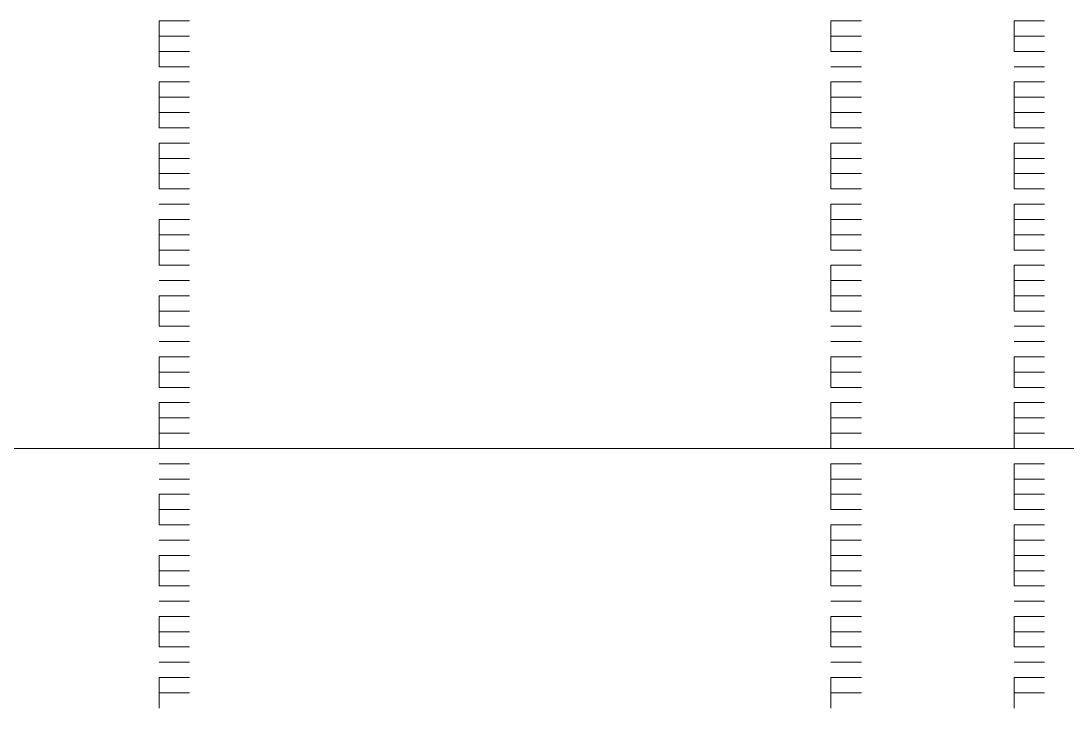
# Model space of a CAD drawing. Header units: inches. Extents: x 0.2 to 10.8, y 0.5 to 8.
# Drawn here: x 8.6432 to 8.7575, y 4.9233 to 4.9983 of the extents above; entities that cross this region are included whole.
import ezdxf

# ---------------------------------------------------------------- set-up
doc = ezdxf.new("R2010")
doc.units = ezdxf.units.IN
doc.header["$MEASUREMENT"] = 0
doc.layers.add('PDF_Geometry', color=7, linetype='Continuous')

msp = doc.modelspace()

# ---------------------------------------------------------------- linework, layer by layer
at = {"layer": 'PDF_Geometry', "lineweight": 9}
for points in [[(8.65833, 4.99833), (8.66, 4.99833)], [(8.65833, 4.99833), (8.65833, 4.99667)], [(8.65833, 4.99833), (8.66, 4.99833)], [(8.66, 4.99833), (8.66167, 4.99833)], [(8.66, 4.99833), (8.66167, 4.99833)], [(8.73167, 4.99833), (8.73333, 4.99833)], [(8.73167, 4.99833), (8.73167, 4.99667)], [(8.73167, 4.99833), (8.73333, 4.99833)], [(8.73333, 4.99833), (8.735, 4.99833)], [(8.73333, 4.99833), (8.735, 4.99833)], [(8.75167, 4.99833), (8.75333, 4.99833)], [(8.75167, 4.99833), (8.75167, 4.99667)], [(8.75167, 4.99833), (8.75333, 4.99833)], [(8.75333, 4.99833), (8.755, 4.99833)], [(8.75333, 4.99833), (8.755, 4.99833)], [(8.65833, 4.99667), (8.66, 4.99667)], [(8.65833, 4.99667), (8.65833, 4.995)], [(8.65833, 4.99667), (8.66, 4.99667)], [(8.66, 4.99667), (8.66167, 4.99667)], [(8.66, 4.99667), (8.66167, 4.99667)], [(8.73167, 4.99667), (8.73333, 4.99667)], [(8.73167, 4.99667), (8.73167, 4.995)], [(8.73167, 4.99667), (8.73333, 4.99667)], [(8.73333, 4.99667), (8.735, 4.99667)], [(8.73333, 4.99667), (8.735, 4.99667)], [(8.75167, 4.99667), (8.75333, 4.99667)], [(8.75167, 4.99667), (8.75167, 4.995)], [(8.75167, 4.99667), (8.75333, 4.99667)], [(8.75333, 4.99667), (8.755, 4.99667)], [(8.75333, 4.99667), (8.755, 4.99667)], [(8.65833, 4.995), (8.66, 4.995)], [(8.65833, 4.995), (8.65833, 4.99333)], [(8.65833, 4.995), (8.66, 4.995)], [(8.66, 4.995), (8.66167, 4.995)], [(8.66, 4.995), (8.66167, 4.995)], [(8.73167, 4.995), (8.73333, 4.995)], [(8.73167, 4.995), (8.73333, 4.995)], [(8.73167, 4.995), (8.73333, 4.995)], [(8.73333, 4.995), (8.735, 4.995)], [(8.73333, 4.995), (8.735, 4.995)], [(8.73333, 4.995), (8.735, 4.995)], [(8.75167, 4.995), (8.75333, 4.995)], [(8.75167, 4.995), (8.75333, 4.995)], [(8.75167, 4.995), (8.75333, 4.995)], [(8.75333, 4.995), (8.755, 4.995)], [(8.75333, 4.995), (8.755, 4.995)], [(8.75333, 4.995), (8.755, 4.995)], [(8.65833, 4.99333), (8.66, 4.99333)], [(8.65833, 4.99333), (8.66, 4.99333)], [(8.66, 4.99333), (8.66167, 4.99333)], [(8.66, 4.99333), (8.66167, 4.99333)], [(8.73167, 4.99333), (8.73333, 4.99333)], [(8.73167, 4.99333), (8.73333, 4.99333)], [(8.73167, 4.99333), (8.73333, 4.99333)], [(8.73333, 4.99333), (8.735, 4.99333)], [(8.73333, 4.99333), (8.735, 4.99333)], [(8.73333, 4.99333), (8.735, 4.99333)], [(8.75167, 4.99333), (8.75333, 4.99333)], [(8.75167, 4.99333), (8.75333, 4.99333)], [(8.75167, 4.99333), (8.75333, 4.99333)], [(8.75333, 4.99333), (8.755, 4.99333)], [(8.75333, 4.99333), (8.755, 4.99333)], [(8.75333, 4.99333), (8.755, 4.99333)], [(8.65833, 4.99167), (8.66, 4.99167)], [(8.65833, 4.99167), (8.65833, 4.99)], [(8.65833, 4.99167), (8.66, 4.99167)], [(8.66, 4.99167), (8.66167, 4.99167)], [(8.66, 4.99167), (8.66167, 4.99167)], [(8.73167, 4.99167), (8.73333, 4.99167)], [(8.73167, 4.99167), (8.73167, 4.99)], [(8.73167, 4.99167), (8.73333, 4.99167)], [(8.73333, 4.99167), (8.735, 4.99167)], [(8.73333, 4.99167), (8.735, 4.99167)], [(8.75167, 4.99167), (8.75333, 4.99167)], [(8.75167, 4.99167), (8.75167, 4.99)], [(8.75167, 4.99167), (8.75333, 4.99167)], [(8.75333, 4.99167), (8.755, 4.99167)], [(8.75333, 4.99167), (8.755, 4.99167)], [(8.65833, 4.99), (8.66, 4.99)], [(8.65833, 4.99), (8.65833, 4.98833)], [(8.65833, 4.99), (8.66, 4.99)], [(8.66, 4.99), (8.66167, 4.99)], [(8.66, 4.99), (8.66167, 4.99)], [(8.73167, 4.99), (8.73333, 4.99)], [(8.73167, 4.99), (8.73167, 4.98833)], [(8.73167, 4.99), (8.73333, 4.99)], [(8.73333, 4.99), (8.735, 4.99)], [(8.73333, 4.99), (8.735, 4.99)], [(8.75167, 4.99), (8.75333, 4.99)], [(8.75167, 4.99), (8.75167, 4.98833)], [(8.75167, 4.99), (8.75333, 4.99)], [(8.75333, 4.99), (8.755, 4.99)], [(8.75333, 4.99), (8.755, 4.99)], [(8.65833, 4.98833), (8.66, 4.98833)], [(8.65833, 4.98833), (8.65833, 4.98667)], [(8.65833, 4.98833), (8.66, 4.98833)], [(8.66, 4.98833), (8.66167, 4.98833)], [(8.66, 4.98833), (8.66167, 4.98833)], [(8.73167, 4.98833), (8.73333, 4.98833)], [(8.73167, 4.98833), (8.73167, 4.98667)], [(8.73167, 4.98833), (8.73333, 4.98833)], [(8.73333, 4.98833), (8.735, 4.98833)], [(8.73333, 4.98833), (8.735, 4.98833)], [(8.75167, 4.98833), (8.75333, 4.98833)], [(8.75167, 4.98833), (8.75167, 4.98667)], [(8.75167, 4.98833), (8.75333, 4.98833)], [(8.75333, 4.98833), (8.755, 4.98833)], [(8.75333, 4.98833), (8.755, 4.98833)], [(8.65833, 4.98667), (8.66, 4.98667)], [(8.65833, 4.98667), (8.66, 4.98667)], [(8.66, 4.98667), (8.66167, 4.98667)], [(8.66, 4.98667), (8.66167, 4.98667)], [(8.73167, 4.98667), (8.73333, 4.98667)], [(8.73167, 4.98667), (8.73333, 4.98667)], [(8.73333, 4.98667), (8.735, 4.98667)], [(8.73333, 4.98667), (8.735, 4.98667)], [(8.75167, 4.98667), (8.75333, 4.98667)], [(8.75167, 4.98667), (8.75333, 4.98667)], [(8.75333, 4.98667), (8.755, 4.98667)], [(8.75333, 4.98667), (8.755, 4.98667)], [(8.65833, 4.985), (8.66, 4.985)], [(8.65833, 4.985), (8.65833, 4.98333)], [(8.65833, 4.985), (8.66, 4.985)], [(8.66, 4.985), (8.66167, 4.985)], [(8.66, 4.985), (8.66167, 4.985)], [(8.73167, 4.985), (8.73333, 4.985)], [(8.73167, 4.985), (8.73167, 4.98333)], [(8.73167, 4.985), (8.73333, 4.985)], [(8.73333, 4.985), (8.735, 4.985)], [(8.73333, 4.985), (8.735, 4.985)], [(8.75167, 4.985), (8.75333, 4.985)], [(8.75167, 4.985), (8.75167, 4.98333)], [(8.75167, 4.985), (8.75333, 4.985)], [(8.75333, 4.985), (8.755, 4.985)], [(8.75333, 4.985), (8.755, 4.985)], [(8.65833, 4.98333), (8.66, 4.98333)], [(8.65833, 4.98333), (8.65833, 4.98167)], [(8.65833, 4.98333), (8.66, 4.98333)], [(8.66, 4.98333), (8.66167, 4.98333)], [(8.66, 4.98333), (8.66167, 4.98333)], [(8.73167, 4.98333), (8.73333, 4.98333)], [(8.73167, 4.98333), (8.73167, 4.98167)], [(8.73167, 4.98333), (8.73333, 4.98333)], [(8.73333, 4.98333), (8.735, 4.98333)], [(8.73333, 4.98333), (8.735, 4.98333)], [(8.75167, 4.98333), (8.75333, 4.98333)], [(8.75167, 4.98333), (8.75167, 4.98167)], [(8.75167, 4.98333), (8.75333, 4.98333)], [(8.75333, 4.98333), (8.755, 4.98333)], [(8.75333, 4.98333), (8.755, 4.98333)], [(8.65833, 4.98167), (8.66, 4.98167)], [(8.65833, 4.98167), (8.65833, 4.98)], [(8.65833, 4.98167), (8.66, 4.98167)], [(8.66, 4.98167), (8.66167, 4.98167)], [(8.66, 4.98167), (8.66167, 4.98167)], [(8.73167, 4.98167), (8.73333, 4.98167)], [(8.73167, 4.98167), (8.73167, 4.98)], [(8.73167, 4.98167), (8.73333, 4.98167)], [(8.73333, 4.98167), (8.735, 4.98167)], [(8.73333, 4.98167), (8.735, 4.98167)], [(8.75167, 4.98167), (8.75333, 4.98167)], [(8.75167, 4.98167), (8.75167, 4.98)], [(8.75167, 4.98167), (8.75333, 4.98167)], [(8.75333, 4.98167), (8.755, 4.98167)], [(8.75333, 4.98167), (8.755, 4.98167)], [(8.65833, 4.98), (8.66, 4.98)], [(8.65833, 4.98), (8.66, 4.98)], [(8.65833, 4.98), (8.66, 4.98)], [(8.66, 4.98), (8.66167, 4.98)], [(8.66, 4.98), (8.66167, 4.98)], [(8.66, 4.98), (8.66167, 4.98)], [(8.73167, 4.98), (8.73333, 4.98)], [(8.73167, 4.98), (8.73333, 4.98)], [(8.73333, 4.98), (8.735, 4.98)], [(8.73333, 4.98), (8.735, 4.98)], [(8.75167, 4.98), (8.75333, 4.98)], [(8.75167, 4.98), (8.75333, 4.98)], [(8.75333, 4.98), (8.755, 4.98)], [(8.75333, 4.98), (8.755, 4.98)], [(8.65833, 4.97833), (8.66, 4.97833)], [(8.65833, 4.97833), (8.66, 4.97833)], [(8.65833, 4.97833), (8.66, 4.97833)], [(8.66, 4.97833), (8.66167, 4.97833)], [(8.66, 4.97833), (8.66167, 4.97833)], [(8.66, 4.97833), (8.66167, 4.97833)], [(8.73167, 4.97833), (8.73333, 4.97833)], [(8.73167, 4.97833), (8.73167, 4.97667)], [(8.73167, 4.97833), (8.73333, 4.97833)], [(8.73333, 4.97833), (8.735, 4.97833)], [(8.73333, 4.97833), (8.735, 4.97833)], [(8.75167, 4.97833), (8.75333, 4.97833)], [(8.75167, 4.97833), (8.75167, 4.97667)], [(8.75167, 4.97833), (8.75333, 4.97833)], [(8.75333, 4.97833), (8.755, 4.97833)], [(8.75333, 4.97833), (8.755, 4.97833)], [(8.65833, 4.97667), (8.66, 4.97667)], [(8.65833, 4.97667), (8.65833, 4.975)], [(8.65833, 4.97667), (8.66, 4.97667)], [(8.66, 4.97667), (8.66167, 4.97667)], [(8.66, 4.97667), (8.66167, 4.97667)], [(8.73167, 4.97667), (8.73333, 4.97667)], [(8.73167, 4.97667), (8.73167, 4.975)], [(8.73167, 4.97667), (8.73333, 4.97667)], [(8.73333, 4.97667), (8.735, 4.97667)], [(8.73333, 4.97667), (8.735, 4.97667)], [(8.75167, 4.97667), (8.75333, 4.97667)], [(8.75167, 4.97667), (8.75167, 4.975)], [(8.75167, 4.97667), (8.75333, 4.97667)], [(8.75333, 4.97667), (8.755, 4.97667)], [(8.75333, 4.97667), (8.755, 4.97667)], [(8.65833, 4.975), (8.66, 4.975)], [(8.65833, 4.975), (8.65833, 4.97333)], [(8.65833, 4.975), (8.66, 4.975)], [(8.66, 4.975), (8.66167, 4.975)], [(8.66, 4.975), (8.66167, 4.975)], [(8.73167, 4.975), (8.73333, 4.975)], [(8.73167, 4.975), (8.73167, 4.97333)], [(8.73167, 4.975), (8.73333, 4.975)], [(8.73333, 4.975), (8.735, 4.975)], [(8.73333, 4.975), (8.735, 4.975)], [(8.75167, 4.975), (8.75333, 4.975)], [(8.75167, 4.975), (8.75167, 4.97333)], [(8.75167, 4.975), (8.75333, 4.975)], [(8.75333, 4.975), (8.755, 4.975)], [(8.75333, 4.975), (8.755, 4.975)], [(8.65833, 4.97333), (8.66, 4.97333)], [(8.65833, 4.97333), (8.65833, 4.97167)], [(8.65833, 4.97333), (8.66, 4.97333)], [(8.66, 4.97333), (8.66167, 4.97333)], [(8.66, 4.97333), (8.66167, 4.97333)], [(8.73167, 4.97333), (8.73333, 4.97333)], [(8.73167, 4.97333), (8.73333, 4.97333)], [(8.73333, 4.97333), (8.735, 4.97333)], [(8.73333, 4.97333), (8.735, 4.97333)], [(8.75167, 4.97333), (8.75333, 4.97333)], [(8.75167, 4.97333), (8.75333, 4.97333)], [(8.75333, 4.97333), (8.755, 4.97333)], [(8.75333, 4.97333), (8.755, 4.97333)], [(8.65833, 4.97167), (8.66, 4.97167)], [(8.65833, 4.97167), (8.66, 4.97167)], [(8.65833, 4.97167), (8.66, 4.97167)], [(8.66, 4.97167), (8.66167, 4.97167)], [(8.66, 4.97167), (8.66167, 4.97167)], [(8.66, 4.97167), (8.66167, 4.97167)], [(8.73167, 4.97167), (8.73333, 4.97167)], [(8.73167, 4.97167), (8.73167, 4.97)], [(8.73167, 4.97167), (8.73333, 4.97167)], [(8.73333, 4.97167), (8.735, 4.97167)], [(8.73333, 4.97167), (8.735, 4.97167)], [(8.75167, 4.97167), (8.75333, 4.97167)], [(8.75167, 4.97167), (8.75167, 4.97)], [(8.75167, 4.97167), (8.75333, 4.97167)], [(8.75333, 4.97167), (8.755, 4.97167)], [(8.75333, 4.97167), (8.755, 4.97167)], [(8.65833, 4.97), (8.66, 4.97)], [(8.65833, 4.97), (8.66, 4.97)], [(8.65833, 4.97), (8.66, 4.97)], [(8.66, 4.97), (8.66167, 4.97)], [(8.66, 4.97), (8.66167, 4.97)], [(8.66, 4.97), (8.66167, 4.97)], [(8.73167, 4.97), (8.73333, 4.97)], [(8.73167, 4.97), (8.73167, 4.96833)], [(8.73167, 4.97), (8.73333, 4.97)], [(8.73333, 4.97), (8.735, 4.97)], [(8.73333, 4.97), (8.735, 4.97)], [(8.75167, 4.97), (8.75333, 4.97)], [(8.75167, 4.97), (8.75167, 4.96833)], [(8.75167, 4.97), (8.75333, 4.97)], [(8.75333, 4.97), (8.755, 4.97)], [(8.75333, 4.97), (8.755, 4.97)], [(8.65833, 4.96833), (8.66, 4.96833)], [(8.65833, 4.96833), (8.65833, 4.96667)], [(8.65833, 4.96833), (8.66, 4.96833)], [(8.66, 4.96833), (8.66167, 4.96833)], [(8.66, 4.96833), (8.66167, 4.96833)], [(8.73167, 4.96833), (8.73333, 4.96833)], [(8.73167, 4.96833), (8.73167, 4.96667)], [(8.73167, 4.96833), (8.73333, 4.96833)], [(8.73333, 4.96833), (8.735, 4.96833)], [(8.73333, 4.96833), (8.735, 4.96833)], [(8.75167, 4.96833), (8.75333, 4.96833)], [(8.75167, 4.96833), (8.75167, 4.96667)], [(8.75167, 4.96833), (8.75333, 4.96833)], [(8.75333, 4.96833), (8.755, 4.96833)], [(8.75333, 4.96833), (8.755, 4.96833)], [(8.65833, 4.96667), (8.66, 4.96667)], [(8.65833, 4.96667), (8.65833, 4.965)], [(8.65833, 4.96667), (8.66, 4.96667)], [(8.66, 4.96667), (8.66167, 4.96667)], [(8.66, 4.96667), (8.66167, 4.96667)], [(8.73167, 4.96667), (8.73333, 4.96667)], [(8.73167, 4.96667), (8.73333, 4.96667)], [(8.73167, 4.96667), (8.73333, 4.96667)], [(8.73333, 4.96667), (8.735, 4.96667)], [(8.73333, 4.96667), (8.735, 4.96667)], [(8.73333, 4.96667), (8.735, 4.96667)], [(8.75167, 4.96667), (8.75333, 4.96667)], [(8.75167, 4.96667), (8.75333, 4.96667)], [(8.75167, 4.96667), (8.75333, 4.96667)], [(8.75333, 4.96667), (8.755, 4.96667)], [(8.75333, 4.96667), (8.755, 4.96667)], [(8.75333, 4.96667), (8.755, 4.96667)], [(8.65833, 4.965), (8.66, 4.965)], [(8.65833, 4.965), (8.66, 4.965)], [(8.65833, 4.965), (8.66, 4.965)], [(8.66, 4.965), (8.66167, 4.965)], [(8.66, 4.965), (8.66167, 4.965)], [(8.66, 4.965), (8.66167, 4.965)], [(8.73167, 4.965), (8.73333, 4.965)], [(8.73167, 4.965), (8.73333, 4.965)], [(8.73167, 4.965), (8.73333, 4.965)], [(8.73167, 4.965), (8.73333, 4.965)], [(8.73333, 4.965), (8.735, 4.965)], [(8.73333, 4.965), (8.735, 4.965)], [(8.73333, 4.965), (8.735, 4.965)], [(8.73333, 4.965), (8.735, 4.965)], [(8.75167, 4.965), (8.75333, 4.965)], [(8.75167, 4.965), (8.75333, 4.965)], [(8.75167, 4.965), (8.75333, 4.965)], [(8.75167, 4.965), (8.75333, 4.965)], [(8.75333, 4.965), (8.755, 4.965)], [(8.75333, 4.965), (8.755, 4.965)], [(8.75333, 4.965), (8.755, 4.965)], [(8.75333, 4.965), (8.755, 4.965)], [(8.65833, 4.96333), (8.66, 4.96333)], [(8.65833, 4.96333), (8.66, 4.96333)], [(8.65833, 4.96333), (8.66, 4.96333)], [(8.66, 4.96333), (8.66167, 4.96333)], [(8.66, 4.96333), (8.66167, 4.96333)], [(8.66, 4.96333), (8.66167, 4.96333)], [(8.73167, 4.96333), (8.73333, 4.96333)], [(8.73167, 4.96333), (8.73333, 4.96333)], [(8.73167, 4.96333), (8.73333, 4.96333)], [(8.73333, 4.96333), (8.735, 4.96333)], [(8.73333, 4.96333), (8.735, 4.96333)], [(8.73333, 4.96333), (8.735, 4.96333)], [(8.75167, 4.96333), (8.75333, 4.96333)], [(8.75167, 4.96333), (8.75333, 4.96333)], [(8.75167, 4.96333), (8.75333, 4.96333)], [(8.75333, 4.96333), (8.755, 4.96333)], [(8.75333, 4.96333), (8.755, 4.96333)], [(8.75333, 4.96333), (8.755, 4.96333)], [(8.65833, 4.96167), (8.66, 4.96167)], [(8.65833, 4.96167), (8.65833, 4.96)], [(8.65833, 4.96167), (8.66, 4.96167)], [(8.66, 4.96167), (8.66167, 4.96167)], [(8.66, 4.96167), (8.66167, 4.96167)], [(8.73167, 4.96167), (8.73333, 4.96167)], [(8.73167, 4.96167), (8.73167, 4.96)], [(8.73167, 4.96167), (8.73333, 4.96167)], [(8.73333, 4.96167), (8.735, 4.96167)], [(8.73333, 4.96167), (8.735, 4.96167)], [(8.75167, 4.96167), (8.75333, 4.96167)], [(8.75167, 4.96167), (8.75167, 4.96)], [(8.75167, 4.96167), (8.75333, 4.96167)], [(8.75333, 4.96167), (8.755, 4.96167)], [(8.75333, 4.96167), (8.755, 4.96167)], [(8.65833, 4.96), (8.66, 4.96)], [(8.65833, 4.96), (8.65833, 4.95833)], [(8.65833, 4.96), (8.66, 4.96)], [(8.66, 4.96), (8.66167, 4.96)], [(8.66, 4.96), (8.66167, 4.96)], [(8.73167, 4.96), (8.73333, 4.96)], [(8.73167, 4.96), (8.73167, 4.95833)], [(8.73167, 4.96), (8.73333, 4.96)], [(8.73333, 4.96), (8.735, 4.96)], [(8.73333, 4.96), (8.735, 4.96)], [(8.75167, 4.96), (8.75333, 4.96)], [(8.75167, 4.96), (8.75167, 4.95833)], [(8.75167, 4.96), (8.75333, 4.96)], [(8.75333, 4.96), (8.755, 4.96)], [(8.75333, 4.96), (8.755, 4.96)], [(8.65833, 4.95833), (8.66, 4.95833)], [(8.65833, 4.95833), (8.66, 4.95833)], [(8.66, 4.95833), (8.66167, 4.95833)], [(8.66, 4.95833), (8.66167, 4.95833)], [(8.73167, 4.95833), (8.73333, 4.95833)], [(8.73167, 4.95833), (8.73333, 4.95833)], [(8.73333, 4.95833), (8.735, 4.95833)], [(8.73333, 4.95833), (8.735, 4.95833)], [(8.75167, 4.95833), (8.75333, 4.95833)], [(8.75167, 4.95833), (8.75333, 4.95833)], [(8.75333, 4.95833), (8.755, 4.95833)], [(8.75333, 4.95833), (8.755, 4.95833)], [(8.65833, 4.95667), (8.66, 4.95667)], [(8.65833, 4.95667), (8.65833, 4.955)], [(8.65833, 4.95667), (8.66, 4.95667)], [(8.66, 4.95667), (8.66167, 4.95667)], [(8.66, 4.95667), (8.66167, 4.95667)], [(8.73167, 4.95667), (8.73333, 4.95667)], [(8.73167, 4.95667), (8.73167, 4.955)], [(8.73167, 4.95667), (8.73333, 4.95667)], [(8.73333, 4.95667), (8.735, 4.95667)], [(8.73333, 4.95667), (8.735, 4.95667)], [(8.75167, 4.95667), (8.75333, 4.95667)], [(8.75167, 4.95667), (8.75167, 4.955)], [(8.75167, 4.95667), (8.75333, 4.95667)], [(8.75333, 4.95667), (8.755, 4.95667)], [(8.75333, 4.95667), (8.755, 4.95667)], [(8.65833, 4.955), (8.66, 4.955)], [(8.65833, 4.955), (8.65833, 4.95333)], [(8.65833, 4.955), (8.66, 4.955)], [(8.66, 4.955), (8.66167, 4.955)], [(8.66, 4.955), (8.66167, 4.955)], [(8.73167, 4.955), (8.73333, 4.955)], [(8.73167, 4.955), (8.73167, 4.95333)], [(8.73167, 4.955), (8.73333, 4.955)], [(8.73333, 4.955), (8.735, 4.955)], [(8.73333, 4.955), (8.735, 4.955)], [(8.75167, 4.955), (8.75333, 4.955)], [(8.75167, 4.955), (8.75167, 4.95333)], [(8.75167, 4.955), (8.75333, 4.955)], [(8.75333, 4.955), (8.755, 4.955)], [(8.75333, 4.955), (8.755, 4.955)], [(8.65833, 4.95333), (8.66, 4.95333)], [(8.65833, 4.95333), (8.65833, 4.95167)], [(8.65833, 4.95333), (8.66, 4.95333)], [(8.66, 4.95333), (8.66167, 4.95333)], [(8.66, 4.95333), (8.66167, 4.95333)], [(8.73167, 4.95333), (8.73333, 4.95333)], [(8.73167, 4.95333), (8.73167, 4.95167)], [(8.73167, 4.95333), (8.73333, 4.95333)], [(8.73333, 4.95333), (8.735, 4.95333)], [(8.73333, 4.95333), (8.735, 4.95333)], [(8.75167, 4.95333), (8.75333, 4.95333)], [(8.75167, 4.95333), (8.75167, 4.95167)], [(8.75167, 4.95333), (8.75333, 4.95333)], [(8.75333, 4.95333), (8.755, 4.95333)], [(8.75333, 4.95333), (8.755, 4.95333)], [(8.54833, 4.95167), (8.845, 4.95167)], [(8.65833, 4.95167), (8.66, 4.95167)], [(8.65833, 4.95167), (8.66, 4.95167)], [(8.65833, 4.95167), (8.66, 4.95167)], [(8.66, 4.95167), (8.66167, 4.95167)], [(8.66, 4.95167), (8.66167, 4.95167)], [(8.66, 4.95167), (8.66167, 4.95167)], [(8.73167, 4.95167), (8.73333, 4.95167)], [(8.73167, 4.95167), (8.73333, 4.95167)], [(8.73333, 4.95167), (8.735, 4.95167)], [(8.73333, 4.95167), (8.735, 4.95167)], [(8.75167, 4.95167), (8.75333, 4.95167)], [(8.75167, 4.95167), (8.75333, 4.95167)], [(8.75333, 4.95167), (8.755, 4.95167)], [(8.75333, 4.95167), (8.755, 4.95167)], [(8.65833, 4.95), (8.66, 4.95)], [(8.65833, 4.95), (8.66, 4.95)], [(8.65833, 4.95), (8.66, 4.95)], [(8.65833, 4.95), (8.66, 4.95)], [(8.66, 4.95), (8.66167, 4.95)], [(8.66, 4.95), (8.66167, 4.95)], [(8.66, 4.95), (8.66167, 4.95)], [(8.66, 4.95), (8.66167, 4.95)], [(8.73167, 4.95), (8.73333, 4.95)], [(8.73167, 4.95), (8.73167, 4.94833)], [(8.73167, 4.95), (8.73333, 4.95)], [(8.73333, 4.95), (8.735, 4.95)], [(8.73333, 4.95), (8.735, 4.95)], [(8.75167, 4.95), (8.75333, 4.95)], [(8.75167, 4.95), (8.75167, 4.94833)], [(8.75167, 4.95), (8.75333, 4.95)], [(8.75333, 4.95), (8.755, 4.95)], [(8.75333, 4.95), (8.755, 4.95)], [(8.65833, 4.94833), (8.66, 4.94833)], [(8.65833, 4.94833), (8.66, 4.94833)], [(8.65833, 4.94833), (8.66, 4.94833)], [(8.66, 4.94833), (8.66167, 4.94833)], [(8.66, 4.94833), (8.66167, 4.94833)], [(8.66, 4.94833), (8.66167, 4.94833)], [(8.73167, 4.94833), (8.73333, 4.94833)], [(8.73167, 4.94833), (8.73167, 4.94667)], [(8.73167, 4.94833), (8.73333, 4.94833)], [(8.73333, 4.94833), (8.735, 4.94833)], [(8.73333, 4.94833), (8.735, 4.94833)], [(8.75167, 4.94833), (8.75333, 4.94833)], [(8.75167, 4.94833), (8.75167, 4.94667)], [(8.75167, 4.94833), (8.75333, 4.94833)], [(8.75333, 4.94833), (8.755, 4.94833)], [(8.75333, 4.94833), (8.755, 4.94833)], [(8.65833, 4.94667), (8.66, 4.94667)], [(8.65833, 4.94667), (8.65833, 4.945)], [(8.65833, 4.94667), (8.66, 4.94667)], [(8.66, 4.94667), (8.66167, 4.94667)], [(8.66, 4.94667), (8.66167, 4.94667)], [(8.73167, 4.94667), (8.73333, 4.94667)], [(8.73167, 4.94667), (8.73167, 4.945)], [(8.73167, 4.94667), (8.73333, 4.94667)], [(8.73333, 4.94667), (8.735, 4.94667)], [(8.73333, 4.94667), (8.735, 4.94667)], [(8.75167, 4.94667), (8.75333, 4.94667)], [(8.75167, 4.94667), (8.75167, 4.945)], [(8.75167, 4.94667), (8.75333, 4.94667)], [(8.75333, 4.94667), (8.755, 4.94667)], [(8.75333, 4.94667), (8.755, 4.94667)], [(8.65833, 4.945), (8.66, 4.945)], [(8.65833, 4.945), (8.65833, 4.94333)], [(8.65833, 4.945), (8.66, 4.945)], [(8.66, 4.945), (8.66167, 4.945)], [(8.66, 4.945), (8.66167, 4.945)], [(8.73167, 4.945), (8.73333, 4.945)], [(8.73167, 4.945), (8.73333, 4.945)], [(8.73333, 4.945), (8.735, 4.945)], [(8.73333, 4.945), (8.735, 4.945)], [(8.75167, 4.945), (8.75333, 4.945)], [(8.75167, 4.945), (8.75333, 4.945)], [(8.75333, 4.945), (8.755, 4.945)], [(8.75333, 4.945), (8.755, 4.945)], [(8.65833, 4.94333), (8.66, 4.94333)], [(8.65833, 4.94333), (8.66, 4.94333)], [(8.65833, 4.94333), (8.66, 4.94333)], [(8.66, 4.94333), (8.66167, 4.94333)], [(8.66, 4.94333), (8.66167, 4.94333)], [(8.66, 4.94333), (8.66167, 4.94333)], [(8.73167, 4.94333), (8.73333, 4.94333)], [(8.73167, 4.94333), (8.73167, 4.94167)], [(8.73167, 4.94333), (8.73333, 4.94333)], [(8.73333, 4.94333), (8.735, 4.94333)], [(8.73333, 4.94333), (8.735, 4.94333)], [(8.75167, 4.94333), (8.75333, 4.94333)], [(8.75167, 4.94333), (8.75167, 4.94167)], [(8.75167, 4.94333), (8.75333, 4.94333)], [(8.75333, 4.94333), (8.755, 4.94333)], [(8.75333, 4.94333), (8.755, 4.94333)], [(8.65833, 4.94167), (8.66, 4.94167)], [(8.65833, 4.94167), (8.66, 4.94167)], [(8.65833, 4.94167), (8.66, 4.94167)], [(8.66, 4.94167), (8.66167, 4.94167)], [(8.66, 4.94167), (8.66167, 4.94167)], [(8.66, 4.94167), (8.66167, 4.94167)], [(8.73167, 4.94167), (8.73333, 4.94167)], [(8.73167, 4.94167), (8.73167, 4.94)], [(8.73167, 4.94167), (8.73333, 4.94167)], [(8.73333, 4.94167), (8.735, 4.94167)], [(8.73333, 4.94167), (8.735, 4.94167)], [(8.75167, 4.94167), (8.75333, 4.94167)], [(8.75167, 4.94167), (8.75167, 4.94)], [(8.75167, 4.94167), (8.75333, 4.94167)], [(8.75333, 4.94167), (8.755, 4.94167)], [(8.75333, 4.94167), (8.755, 4.94167)], [(8.65833, 4.94), (8.66, 4.94)], [(8.65833, 4.94), (8.65833, 4.93833)], [(8.65833, 4.94), (8.66, 4.94)], [(8.66, 4.94), (8.66167, 4.94)], [(8.66, 4.94), (8.66167, 4.94)], [(8.73167, 4.94), (8.73333, 4.94)], [(8.73167, 4.94), (8.73167, 4.93833)], [(8.73167, 4.94), (8.73333, 4.94)], [(8.73333, 4.94), (8.735, 4.94)], [(8.73333, 4.94), (8.735, 4.94)], [(8.75167, 4.94), (8.75333, 4.94)], [(8.75167, 4.94), (8.75167, 4.93833)], [(8.75167, 4.94), (8.75333, 4.94)], [(8.75333, 4.94), (8.755, 4.94)], [(8.75333, 4.94), (8.755, 4.94)], [(8.65833, 4.93833), (8.66, 4.93833)], [(8.65833, 4.93833), (8.65833, 4.93667)], [(8.65833, 4.93833), (8.66, 4.93833)], [(8.66, 4.93833), (8.66167, 4.93833)], [(8.66, 4.93833), (8.66167, 4.93833)], [(8.73167, 4.93833), (8.73333, 4.93833)], [(8.73167, 4.93833), (8.73167, 4.93667)], [(8.73167, 4.93833), (8.73333, 4.93833)], [(8.73333, 4.93833), (8.735, 4.93833)], [(8.73333, 4.93833), (8.735, 4.93833)], [(8.75167, 4.93833), (8.75333, 4.93833)], [(8.75167, 4.93833), (8.75167, 4.93667)], [(8.75167, 4.93833), (8.75333, 4.93833)], [(8.75333, 4.93833), (8.755, 4.93833)], [(8.75333, 4.93833), (8.755, 4.93833)], [(8.65833, 4.93667), (8.66, 4.93667)], [(8.65833, 4.93667), (8.66, 4.93667)], [(8.65833, 4.93667), (8.66, 4.93667)], [(8.66, 4.93667), (8.66167, 4.93667)], [(8.66, 4.93667), (8.66167, 4.93667)], [(8.66, 4.93667), (8.66167, 4.93667)], [(8.73167, 4.93667), (8.73333, 4.93667)], [(8.73167, 4.93667), (8.73333, 4.93667)], [(8.73167, 4.93667), (8.73333, 4.93667)], [(8.73333, 4.93667), (8.735, 4.93667)], [(8.73333, 4.93667), (8.735, 4.93667)], [(8.73333, 4.93667), (8.735, 4.93667)], [(8.75167, 4.93667), (8.75333, 4.93667)], [(8.75167, 4.93667), (8.75333, 4.93667)], [(8.75167, 4.93667), (8.75333, 4.93667)], [(8.75333, 4.93667), (8.755, 4.93667)], [(8.75333, 4.93667), (8.755, 4.93667)], [(8.75333, 4.93667), (8.755, 4.93667)], [(8.65833, 4.935), (8.66, 4.935)], [(8.65833, 4.935), (8.66, 4.935)], [(8.65833, 4.935), (8.66, 4.935)], [(8.66, 4.935), (8.66167, 4.935)], [(8.66, 4.935), (8.66167, 4.935)], [(8.66, 4.935), (8.66167, 4.935)], [(8.73167, 4.935), (8.73333, 4.935)], [(8.73167, 4.935), (8.73333, 4.935)], [(8.73167, 4.935), (8.73333, 4.935)], [(8.73333, 4.935), (8.735, 4.935)], [(8.73333, 4.935), (8.735, 4.935)], [(8.73333, 4.935), (8.735, 4.935)], [(8.75167, 4.935), (8.75333, 4.935)], [(8.75167, 4.935), (8.75333, 4.935)], [(8.75167, 4.935), (8.75333, 4.935)], [(8.75333, 4.935), (8.755, 4.935)], [(8.75333, 4.935), (8.755, 4.935)], [(8.75333, 4.935), (8.755, 4.935)], [(8.65833, 4.93333), (8.66, 4.93333)], [(8.65833, 4.93333), (8.65833, 4.93167)], [(8.65833, 4.93333), (8.66, 4.93333)], [(8.66, 4.93333), (8.66167, 4.93333)], [(8.66, 4.93333), (8.66167, 4.93333)], [(8.73167, 4.93333), (8.73333, 4.93333)], [(8.73167, 4.93333), (8.73167, 4.93167)], [(8.73167, 4.93333), (8.73333, 4.93333)], [(8.73333, 4.93333), (8.735, 4.93333)], [(8.73333, 4.93333), (8.735, 4.93333)], [(8.75167, 4.93333), (8.75333, 4.93333)], [(8.75167, 4.93333), (8.75167, 4.93167)], [(8.75167, 4.93333), (8.75333, 4.93333)], [(8.75333, 4.93333), (8.755, 4.93333)], [(8.75333, 4.93333), (8.755, 4.93333)], [(8.65833, 4.93167), (8.66, 4.93167)], [(8.65833, 4.93167), (8.65833, 4.93)], [(8.65833, 4.93167), (8.66, 4.93167)], [(8.66, 4.93167), (8.66167, 4.93167)], [(8.66, 4.93167), (8.66167, 4.93167)], [(8.73167, 4.93167), (8.73333, 4.93167)], [(8.73167, 4.93167), (8.73167, 4.93)], [(8.73167, 4.93167), (8.73333, 4.93167)], [(8.73333, 4.93167), (8.735, 4.93167)], [(8.73333, 4.93167), (8.735, 4.93167)], [(8.75167, 4.93167), (8.75333, 4.93167)], [(8.75167, 4.93167), (8.75167, 4.93)], [(8.75167, 4.93167), (8.75333, 4.93167)], [(8.75333, 4.93167), (8.755, 4.93167)], [(8.75333, 4.93167), (8.755, 4.93167)], [(8.65833, 4.93), (8.66, 4.93)], [(8.65833, 4.93), (8.66, 4.93)], [(8.65833, 4.93), (8.66, 4.93)], [(8.66, 4.93), (8.66167, 4.93)], [(8.66, 4.93), (8.66167, 4.93)], [(8.66, 4.93), (8.66167, 4.93)], [(8.73167, 4.93), (8.73333, 4.93)], [(8.73167, 4.93), (8.73333, 4.93)], [(8.73167, 4.93), (8.73333, 4.93)], [(8.73333, 4.93), (8.735, 4.93)], [(8.73333, 4.93), (8.735, 4.93)], [(8.73333, 4.93), (8.735, 4.93)], [(8.75167, 4.93), (8.75333, 4.93)], [(8.75167, 4.93), (8.75333, 4.93)], [(8.75167, 4.93), (8.75333, 4.93)], [(8.75333, 4.93), (8.755, 4.93)], [(8.75333, 4.93), (8.755, 4.93)], [(8.75333, 4.93), (8.755, 4.93)], [(8.65833, 4.92833), (8.66, 4.92833)], [(8.65833, 4.92833), (8.66, 4.92833)], [(8.65833, 4.92833), (8.66, 4.92833)], [(8.66, 4.92833), (8.66167, 4.92833)], [(8.66, 4.92833), (8.66167, 4.92833)], [(8.66, 4.92833), (8.66167, 4.92833)], [(8.73167, 4.92833), (8.73333, 4.92833)], [(8.73167, 4.92833), (8.73333, 4.92833)], [(8.73167, 4.92833), (8.73333, 4.92833)], [(8.73333, 4.92833), (8.735, 4.92833)], [(8.73333, 4.92833), (8.735, 4.92833)], [(8.73333, 4.92833), (8.735, 4.92833)], [(8.75167, 4.92833), (8.75333, 4.92833)], [(8.75167, 4.92833), (8.75333, 4.92833)], [(8.75167, 4.92833), (8.75333, 4.92833)], [(8.75333, 4.92833), (8.755, 4.92833)], [(8.75333, 4.92833), (8.755, 4.92833)], [(8.75333, 4.92833), (8.755, 4.92833)], [(8.65833, 4.92667), (8.66, 4.92667)], [(8.65833, 4.92667), (8.65833, 4.925)], [(8.65833, 4.92667), (8.66, 4.92667)], [(8.66, 4.92667), (8.66167, 4.92667)], [(8.66, 4.92667), (8.66167, 4.92667)], [(8.73167, 4.92667), (8.73333, 4.92667)], [(8.73167, 4.92667), (8.73167, 4.925)], [(8.73167, 4.92667), (8.73333, 4.92667)], [(8.73333, 4.92667), (8.735, 4.92667)], [(8.73333, 4.92667), (8.735, 4.92667)], [(8.75167, 4.92667), (8.75333, 4.92667)], [(8.75167, 4.92667), (8.75167, 4.925)], [(8.75167, 4.92667), (8.75333, 4.92667)], [(8.75333, 4.92667), (8.755, 4.92667)], [(8.75333, 4.92667), (8.755, 4.92667)], [(8.65833, 4.925), (8.66, 4.925)], [(8.65833, 4.925), (8.65833, 4.92333)], [(8.65833, 4.925), (8.66, 4.925)], [(8.66, 4.925), (8.66167, 4.925)], [(8.66, 4.925), (8.66167, 4.925)], [(8.73167, 4.925), (8.73333, 4.925)], [(8.73167, 4.925), (8.73167, 4.92333)], [(8.73167, 4.925), (8.73333, 4.925)], [(8.73333, 4.925), (8.735, 4.925)], [(8.73333, 4.925), (8.735, 4.925)], [(8.75167, 4.925), (8.75333, 4.925)], [(8.75167, 4.925), (8.75167, 4.92333)], [(8.75167, 4.925), (8.75333, 4.925)], [(8.75333, 4.925), (8.755, 4.925)], [(8.75333, 4.925), (8.755, 4.925)]]:
    msp.add_lwpolyline(points, dxfattribs=at)

doc.saveas('drawing.dxf')
